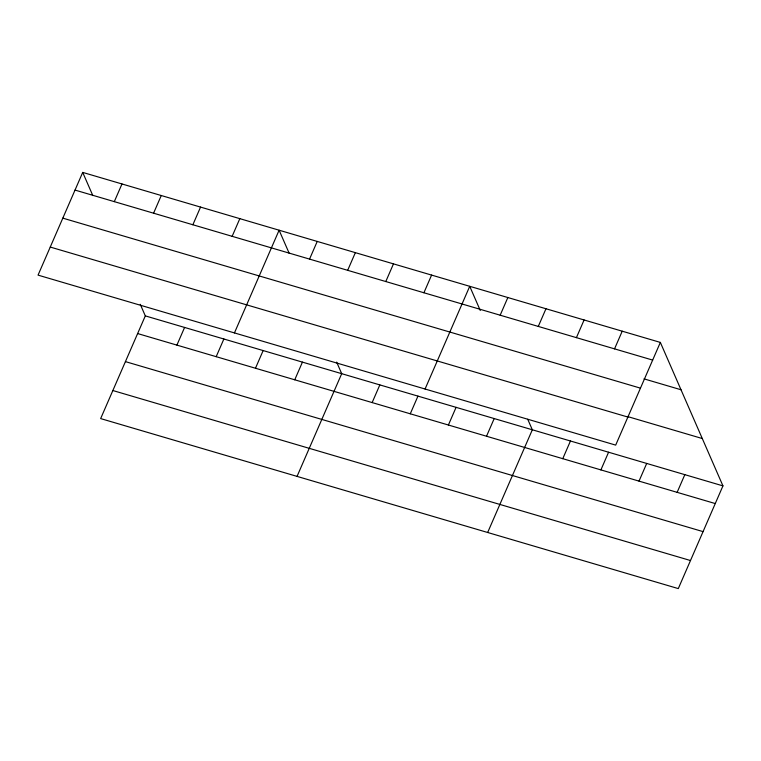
<?xml version="1.0" encoding="UTF-8"?>
<svg xmlns="http://www.w3.org/2000/svg" width="761" height="761" viewBox="0 0 761 761"><rect width="100%" height="100%" fill="white"/><g stroke="black" fill="none" stroke-linecap="round" stroke-linejoin="round"><path stroke-width="1.14" d="M82.711 172.405L38.05 275.121L615.687 445.118L660.348 342.412L82.711 172.405L92.813 195.548M114.302 201.646L121.988 183.962M153.579 213.204L161.265 195.52M140.262 304.305L145.313 315.882L100.652 418.588L678.289 588.595L722.95 485.879L660.348 342.412M192.866 224.761L200.552 207.087M176.904 345.114L184.59 327.439M232.143 236.329L239.829 218.645M216.181 356.681L223.877 338.997M234.445 332.918L279.106 230.203L289.209 253.356M255.468 368.238L263.154 350.564M309.546 259.101L317.232 241.427M294.745 379.796L302.431 362.122M347.672 270.326L355.358 252.642M297.047 476.396L341.708 373.68L336.657 362.103M385.789 281.541L393.475 263.867M372.148 402.579L379.834 384.904M423.915 292.766L431.601 275.082M410.274 413.803L417.96 396.12M425.066 389.023L469.727 286.307L480.286 310.507M448.391 425.019L456.086 407.344M500.167 315.206L507.853 297.522M486.517 436.243L494.203 418.56M538.284 326.431L545.979 308.747M487.668 532.491L532.329 429.784L527.734 419.263M576.41 337.646L584.096 319.972M562.769 458.683L570.455 441M614.536 348.871L622.222 331.187M600.895 469.898L608.581 452.224M639.012 481.123L646.698 463.439M677.138 492.338L684.824 474.664M75.025 190.079L652.662 360.086M644.006 378.864L681.009 389.756M62.821 218.141L640.458 388.148M627.169 416.429L702.289 438.536M50.255 247.059L627.892 417.057M145.313 315.882L722.95 485.879M137.627 333.556L715.264 503.563M125.422 361.618L703.059 531.625M112.856 390.526L690.493 560.534"/></g></svg>
